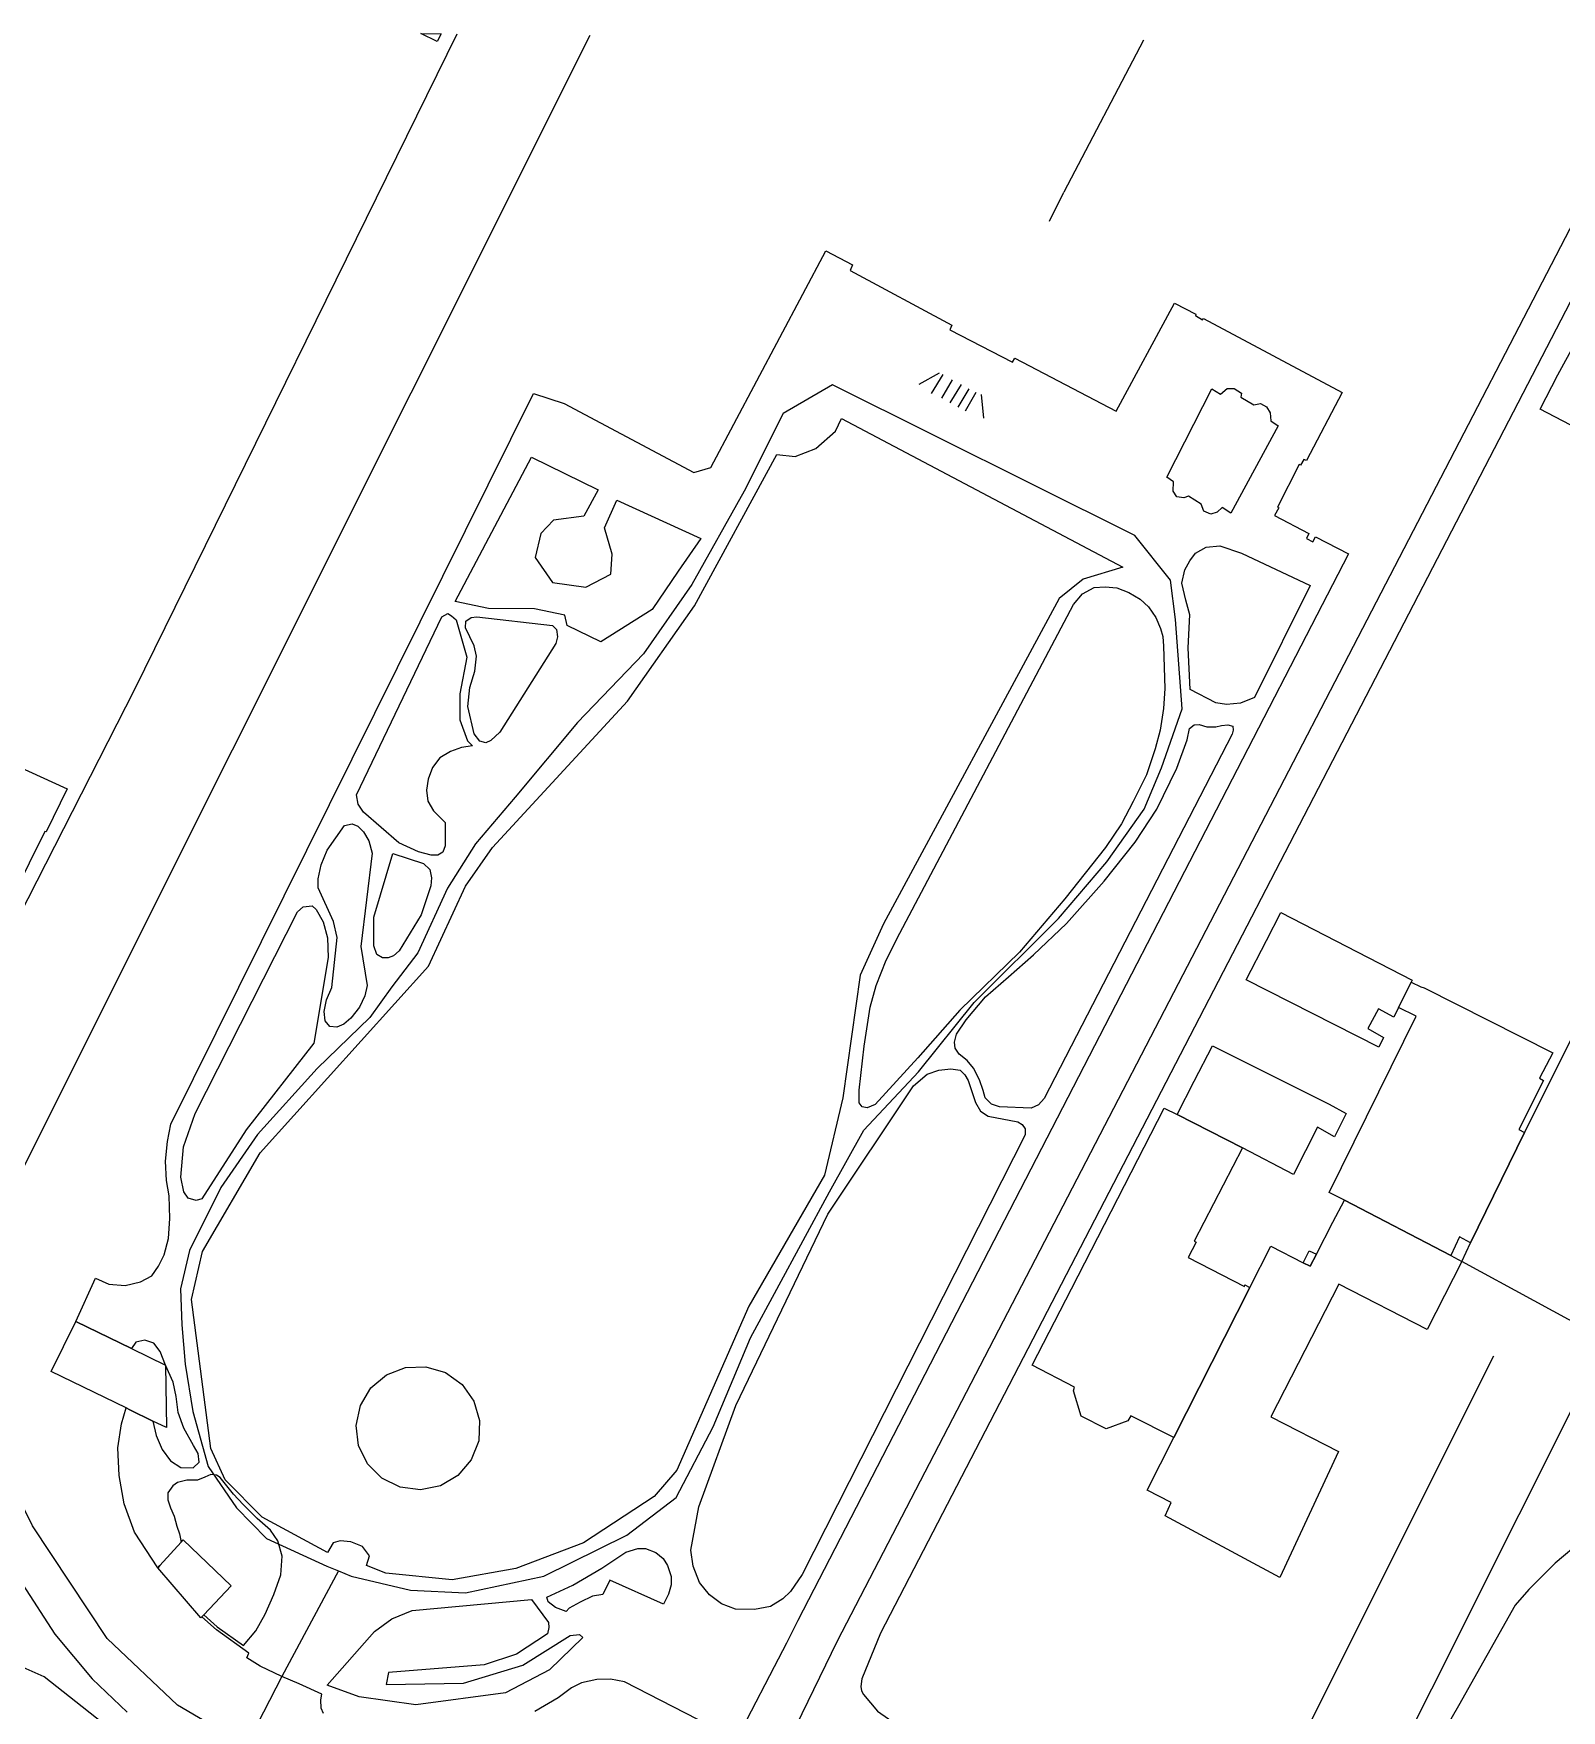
# Model space of a CAD drawing. Header units: millimetres. Extents: x 0 to 1122, y 0 to 907.
# Drawn here: x 376.1 to 577.4, y 682.4 to 903.2 of the extents above; entities that cross this region are included whole.
import ezdxf

# ---------------------------------------------------------------- set-up
doc = ezdxf.new("R2010")
doc.units = ezdxf.units.MM

msp = doc.modelspace()

# ---------------------------------------------------------------- linework, layer by layer
at = {"layer": 'buildings'}
for points in [[(427.1173, 903.1659), (429.7852, 903.1419), (429.2845, 902.1271), (427.1173, 903.1659)], [(574.5477, 853.6995), (576.912, 858.2349), (579.2309, 862.5005), (589.2128, 857.5934), (592.4315, 855.9618), (597.8156, 853.1274), (592.4875, 844.3788), (574.5477, 853.6995)], [(355.1529, 780.931), (364.3705, 798.9998), (369.2723, 808.833), (380.5555, 803.7181), (377.7566, 798.0406), (377.6035, 798.1072), (373.4648, 789.7395), (373.6426, 789.6819), (369.9294, 782.149), (366.5604, 775.2932), (360.4467, 778.3208), (355.1529, 780.931)], [(535.8223, 778.551), (538.5124, 783.7636), (540.3955, 787.4181), (557.7184, 778.5314), (557.5744, 778.2439), (555.9157, 774.9321), (555.2711, 773.652), (553.2524, 774.7604), (551.8826, 772.1356), (553.9438, 770.971), (553.3116, 769.7094), (535.8223, 778.551)], [(546.7528, 750.5727), (558.2168, 773.7933), (555.9157, 774.9321), (557.5744, 778.2439), (558.8417, 777.6641), (559.2953, 777.5202), (576.2522, 768.9351), (574.458, 765.5966), (575.0271, 765.312), (571.7542, 758.8558), (572.5129, 758.4577), (565.3871, 743.9479), (563.9616, 744.7062), (562.7839, 742.2567), (548.7723, 749.5575), (546.7528, 750.5727)], [(526.7372, 760.8161), (528.9899, 765.2314), (531.386, 769.8783), (546.7835, 762.2016), (548.9915, 760.9611), (547.464, 757.8904), (545.2254, 759.1499), (542.0775, 752.9256), (535.3656, 756.4429), (526.7372, 760.8161)], [(507.6425, 727.8148), (512.8229, 737.8785), (525.0483, 761.6699), (526.7372, 760.8161), (535.3656, 756.4429), (529.0036, 744.1721), (529.2359, 744.0209), (528.1849, 741.9896), (535.6197, 738.1956), (535.6645, 738.3909), (536.3254, 738.0588), (526.3248, 718.3194), (520.627, 721.1381), (520.2649, 720.5171), (517.3784, 719.4434), (514.0923, 721.113), (513.0772, 724.4487), (513.2108, 724.9507), (507.6425, 727.8148)], [(522.8078, 711.381), (526.3248, 718.3194), (536.3254, 738.0588), (539.0974, 743.4944), (543.3622, 741.2849), (544.2622, 740.8762), (545.1124, 742.4526), (547.277, 746.645), (548.7723, 749.5575), (562.7839, 742.2567), (564.234, 741.4983), (559.7028, 732.5096), (548.0581, 738.4753), (539.1046, 721.0095), (548.0016, 716.4382), (540.255, 699.8841), (525.15, 707.9775), (525.959, 709.7593), (522.8078, 711.381)], [(543.3622, 741.2849), (544.1511, 742.8806), (545.1124, 742.4526), (544.2622, 740.8762), (543.3622, 741.2849)], [(378.4075, 726.9926), (381.6757, 733.5791), (388.9896, 730.0189), (393.4882, 727.8352), (393.5985, 719.6063), (391.8358, 720.4701), (388.8, 721.9417), (388.2982, 722.1885), (378.4075, 726.9926)], [(392.4609, 701.1385), (392.7527, 701.462), (395.5344, 704.5306), (395.7951, 704.8171), (402.1522, 698.7589), (398.5341, 694.9617), (398.2549, 694.6754), (398.1308, 694.546), (392.4609, 701.1385)]]:
    msp.add_lwpolyline(points, dxfattribs=at)
at = {"layer": 'minor_roads'}
for points in [[(373.7997, 751.8579), (378.7515, 761.7744), (449.4338, 902.9656)], [(522.3059, 902.3116), (511.8151, 882.292)], [(587.8445, 895.5588), (584.4016, 888.8684), (583.3026, 886.7379), (481.977, 691.4901), (474.9874, 677.119), (472.9177, 671.8635)], [(472.9177, 671.8635), (455.3333, 671.5185), (428.8437, 671.4306), (425.0418, 671.791), (414.3401, 673.928), (405.1116, 677.1979), (404.1147, 677.7659), (395.083, 683.0748), (385.7934, 691.8337), (375.9745, 706.6729), (372.5881, 713.5709), (363.6733, 729.1288)], [(568.4068, 729.0303), (541.4775, 675.1425), (542.2391, 671.6507), (539.7303, 666.7812), (535.5838, 657.5188)]]:
    msp.add_lwpolyline(points, dxfattribs=at)
at = {"layer": 'parks'}
for points in [[(381.6757, 733.5791), (384.2721, 739.2958), (386.0167, 738.4787), (388.1732, 738.3381), (390.1813, 738.7953), (391.7008, 739.6109), (392.548, 740.8426), (393.2992, 742.3454), (393.9026, 744.5018), (394.0676, 747.128), (393.984, 750.1293), (393.6149, 752.1453), (393.4781, 754.7091), (393.7471, 757.2691), (394.1858, 759.5668), (441.9422, 855.7576), (445.9876, 854.4632), (463.0746, 845.3547), (465.3303, 846.0053), (480.4631, 874.5601), (483.9932, 872.702), (483.6792, 871.9593), (497.0889, 864.7569), (496.8193, 864.1723), (505.0489, 859.9052), (505.373, 860.4054), (518.7174, 853.4553), (526.3815, 867.6713), (529.2207, 866.2201), (529.1452, 866.0251), (530.0807, 865.4762), (530.2358, 865.6239), (548.4667, 855.8904), (543.7824, 846.959), (543.4391, 847.0739), (543.0145, 846.3323), (542.8061, 846.3994), (539.9774, 840.8059), (540.1423, 840.6926), (539.5862, 839.6912), (544.1141, 837.349), (543.7701, 836.6905), (544.6388, 836.2261), (544.9827, 836.8753), (549.3027, 834.656), (476.8008, 694.2016), (475.268, 691.2336), (473.6664, 688.1264), (470.0129, 681.0681)], [(525.3827, 844.7574), (531.3023, 856.3893), (532.4516, 855.6801), (533.3311, 856.4177), (534.2532, 856.4187), (535.2376, 855.8322), (535.1284, 855.302), (536.8587, 854.2708), (537.7086, 854.4495), (538.5285, 854.0228), (538.9824, 853.2267), (539.0897, 852.1728), (540.0737, 851.5303), (533.8048, 840.0227), (532.6619, 840.7691), (532.0233, 840.1598), (531.1786, 839.8692), (530.2419, 840.297), (529.8994, 841.176), (528.2307, 842.2346), (527.6387, 842.0256), (526.6873, 842.1832), (526.2327, 842.8955), (526.287, 844.153), (525.3827, 844.7574)], [(396.904, 736.489), (398.344, 742.8032), (405.9482, 755.7802), (428.1458, 780.3669), (433.011, 790.9179), (436.5727, 795.9829), (454.3271, 815.261), (463.1567, 827.8264), (474.0133, 847.735), (476.4391, 847.4802), (479.1656, 848.5273), (481.731, 850.8058), (482.533, 852.4946), (519.5961, 832.8914), (514.3508, 831.3172), (511.2235, 828.7548), (488.0882, 785.9591), (484.9784, 779.1941), (482.7245, 763.0193), (480.2848, 752.8471), (470.325, 735.6048), (460.8362, 714.0159), (457.8664, 710.5297), (448.5663, 704.454), (439.6405, 701.0493), (431.2545, 699.5593), (422.5089, 700.458), (419.9605, 701.45), (420.3593, 702.723), (419.4545, 703.9705), (417.9107, 704.5528), (416.486, 704.7147), (415.5799, 704.4433), (414.8369, 703.1734), (406.2296, 707.8261), (401.3373, 712.7156), (399.4566, 716.8512), (396.904, 736.489)], [(431.6451, 828.3615), (441.7194, 847.3918), (450.4773, 843.1012), (448.6017, 839.6051), (444.6075, 839.0819), (442.9137, 837.336), (442.1659, 834.1652), (444.4538, 830.874), (448.8437, 830.2847), (452.1355, 831.9976), (452.3129, 834.633), (451.311, 838.0618), (452.9422, 841.7185), (463.9985, 836.6711), (461.0033, 832.3931), (457.6014, 827.3359), (450.8506, 823.0916), (446.4006, 825.2003), (446.087, 826.5636), (442.1051, 827.4008), (436.0322, 827.4554), (431.6451, 828.3615)], [(527.3473, 830.7904), (527.7687, 832.5385), (528.4186, 833.7254), (529.1472, 834.7625), (530.5864, 835.5416), (532.352, 835.6935), (535.2143, 834.7546), (544.2737, 830.48), (536.9246, 815.7394), (535.1104, 814.9729), (533.2404, 814.8313), (531.8223, 815.0397), (528.4634, 816.8031), (528.1867, 822.2754), (528.4349, 826.6434), (527.8928, 828.5585), (527.3473, 830.7904)], [(484.8519, 762.3852), (484.8727, 764.0157), (485.5092, 769.8525), (486.3052, 774.9797), (487.0807, 777.8241), (488.4079, 781.176), (490.2162, 784.71), (513.079, 827.974), (514.3026, 829.3794), (515.8164, 830.2324), (517.2555, 830.3127), (518.822, 830.1961), (520.3715, 829.5579), (521.8883, 828.7056), (522.9671, 827.6709), (523.9259, 826.2925), (524.5584, 824.8425), (524.8498, 823.759), (524.9371, 822.5189), (525.1326, 816.9169), (524.9614, 814.2813), (524.5242, 811.4525), (523.8627, 808.9892), (522.6949, 805.5799), (520.9356, 802.0268), (519.4217, 799.1051), (517.3162, 796.0118), (511.9379, 789.2205), (505.9858, 782.2015), (498.104, 774.5568), (492.6015, 768.3165), (486.9768, 762.1611), (485.9093, 761.7048), (485.2466, 761.8412), (484.8519, 762.3852)], [(418.661, 802.9371), (429.8937, 826.3645), (430.6904, 826.786), (431.1734, 826.4927), (431.7832, 825.9468), (433.1897, 821.0328), (432.2614, 816.2422), (432.2549, 812.7852), (433.2691, 810.0365), (433.9084, 809.3599), (432.4681, 809.1492), (431.0126, 808.6218), (429.6034, 807.7773), (428.6455, 806.5186), (428.0845, 804.9768), (427.8749, 803.5437), (428.0587, 802.107), (428.8033, 800.8331), (430.3199, 799.2726), (430.317, 796.2162), (430.0268, 795.3895), (429.3593, 794.9949), (428.4616, 794.9657), (426.8119, 795.3998), (424.2349, 796.6157), (419.5868, 800.6271), (418.8711, 801.6959), (418.661, 802.9371)], [(433.0278, 824.9013), (433.0542, 825.777), (433.741, 826.2833), (434.5161, 826.3415), (444.4459, 825.2179), (444.9758, 824.6726), (445.115, 823.7396), (444.9224, 822.8374), (437.5147, 811.1724), (436.3492, 810.0834), (435.6827, 809.7912), (434.8852, 809.9754), (434.138, 810.9606), (433.3222, 814.574), (433.5596, 817.0506), (434.2244, 819.1971), (434.4388, 821.1613), (434.1684, 822.5428), (433.0278, 824.9013)], [(497.4392, 770.351), (497.6762, 771.4111), (498.9718, 773.3004), (501.4886, 776.3248), (504.512, 778.9533), (507.8331, 781.8681), (512.1548, 785.9945), (517.1349, 791.5686), (521.2137, 796.7129), (524.0679, 801.0389), (526.6921, 806.4385), (528.0594, 810.1535), (528.3864, 811.6601), (529.0116, 812.1391), (529.6391, 812.1986), (530.6751, 811.8725), (531.8369, 811.8714), (532.6009, 812.0695), (533.4313, 812.1273), (534.0813, 811.9444), (534.126, 811.4502), (533.9922, 810.9202), (509.2307, 762.9488), (508.4669, 762.0891), (507.535, 761.6875), (503.3562, 761.8275), (502.2898, 762.1912), (501.4612, 763.0186), (501.1994, 763.9808), (500.6958, 765.4017), (499.935, 766.9367), (499.0711, 767.9322), (498.0397, 768.7615), (497.5061, 769.5863), (497.4392, 770.351)], [(413.5836, 790.6641), (413.6066, 791.8566), (413.986, 793.7168), (414.7779, 795.6386), (417.0875, 798.8699), (418.0733, 799.1126), (418.8203, 798.789), (419.5638, 798.0742), (420.2783, 796.8564), (420.7003, 795.2591), (419.2124, 782.9352), (420.0395, 777.84), (419.7505, 776.4635), (419.0301, 774.9698), (417.8858, 773.5078), (416.9997, 772.7144), (416.0617, 772.3129), (415.153, 772.4422), (414.5141, 773.1654), (414.4085, 774.4057), (414.699, 775.9499), (415.3959, 777.565), (416.082, 784.1282), (415.6338, 786.2381), (413.5836, 790.6641)], [(420.944, 786.8146), (423.4351, 795.1786), (427.4744, 793.875), (428.3033, 793.0848), (428.5147, 791.9927), (428.4317, 790.9591), (427.1555, 787.1315), (424.2606, 782.3959), (423.5232, 781.741), (422.8321, 781.449), (422.0576, 781.456), (421.3178, 781.9006), (420.9163, 783.0597), (420.944, 786.8146)], [(395.5, 752.5943), (395.8433, 756.5887), (397.4073, 760.9728), (410.8811, 787.5016), (411.6186, 788.1752), (412.8124, 788.3042), (413.3488, 787.8055), (414.2505, 786.2226), (414.809, 784.0744), (414.9149, 781.5016), (413.0063, 770.2438), (404.1006, 758.8159), (398.2833, 749.7085), (397.5437, 749.5008), (396.4523, 749.8089), (395.925, 750.6429), (395.5, 752.5943)], [(548.7814, 662.2365), (583.2835, 731.1332), (564.234, 741.4983), (565.3871, 743.9479), (572.5129, 758.4577), (588.0487, 789.497), (589.6142, 788.5884), (609.0645, 779.0585), (606.1962, 773.8381), (617.6879, 767.9578), (620.8224, 774.7506), (641.3208, 764.1771), (638.1851, 757.2538), (647.9488, 751.9761), (643.9348, 743.7561), (592.679, 640.2523), (571.6819, 650.7745), (548.7814, 662.2365)], [(462.7024, 703.4789), (463.7616, 709.1535), (468.6092, 722.5374), (480.7428, 747.718), (492.0271, 764.5943), (493.8297, 766.125), (495.359, 766.6517), (496.9345, 766.8612), (498.1867, 766.6542), (498.7591, 766.0527), (499.2072, 765.2939), (500.1833, 762.4151), (500.8616, 761.2815), (501.8636, 760.5923), (505.7729, 759.8769), (506.3474, 759.499), (506.7482, 758.955), (506.7348, 758.1444), (477.3471, 700.2722), (475.8149, 698.0403), (474.7917, 697.0524), (473.2026, 696.0324), (471.0907, 695.6507), (468.5708, 695.7013), (466.7207, 696.4168), (465.1268, 697.5866), (463.8259, 699.2197), (463.0152, 701.3515), (462.7024, 703.4789)], [(414.3201, 681.9511), (414.0008, 682.6808), (413.9368, 683.7623), (414.0973, 684.525), (411.1032, 685.8472), (408.7947, 686.8464), (405.973, 688.2043), (404.2002, 689.3011), (404.4698, 689.8951), (400.213, 692.9898), (398.2549, 694.6754), (398.5341, 694.9617), (400.2963, 693.3618), (403.7846, 690.9356), (405.3757, 692.8687), (406.606, 695.0195), (407.7669, 697.6461), (408.6998, 700.2095), (408.8633, 702.6587), (408.2976, 704.6952), (407.3388, 706.0829), (405.5641, 707.6551), (403.73, 709.4607), (402.4394, 710.8607), (400.6762, 713.0291), (400.2055, 713.3222), (399.481, 713.4126), (398.6728, 713.0937), (397.7161, 712.6644), (396.29, 712.6679), (395.0826, 712.3899), (394.47, 711.9388), (393.8039, 711.013), (393.7833, 710.1), (394.1489, 709.0531), (394.6121, 707.9307), (394.9754, 706.6322), (395.3167, 705.6228), (395.5344, 704.5306), (392.7527, 701.462), (392.4609, 701.1385), (389.399, 705.8531), (388.0492, 709.5553), (387.3636, 713.2887), (387.1935, 716.9337), (387.6955, 720.1067), (388.2982, 722.1885), (388.8, 721.9417), (391.8358, 720.4701), (392.2798, 718.5745), (393.0501, 716.7319), (394.1371, 715.2498), (395.4935, 714.3337), (397.1532, 714.3281), (397.9403, 715.0385), (397.7787, 716.2047), (397.1795, 717.2444), (395.909, 719.5109), (395.1409, 721.5958), (394.9017, 723.7038), (394.5005, 725.5711), (393.4882, 727.8352), (392.7667, 729.6308), (391.9404, 730.7192), (390.7453, 731.1213), (389.5749, 730.8523), (388.9896, 730.0189), (381.6757, 733.5791)], [(323.4247, 634.0917), (353.9714, 696.2204), (354.4599, 697.2131), (359.7127, 707.7885), (361.4588, 709.1798), (363.2331, 709.6111), (365.2871, 709.6951), (367.4955, 709.1813), (369.1702, 708.1133), (370.7939, 706.1605), (374.6513, 698.988), (378.889, 692.4177), (383.8459, 686.5119), (388.4417, 682.1562)], [(443.7316, 697.2945), (447.1265, 698.8387), (450.952, 701.0966), (454.1369, 703.2205), (455.7149, 703.6908), (456.7293, 703.7096), (458.0891, 703.157), (459.0471, 702.3656), (459.6227, 701.4379), (460.0892, 699.9894), (460.0916, 698.8898), (459.7301, 697.6538), (459.0728, 696.3458), (452.0134, 699.503), (451.1053, 697.6382), (449.7385, 697.4082), (448.1025, 696.6309), (446.6816, 695.8516), (446.2778, 695.38), (444.875, 695.9331), (443.8796, 696.6595), (443.7316, 697.2945)], [(414.8026, 685.702), (421.0134, 692.7559), (423.2845, 694.4314), (425.9808, 695.5347), (441.6879, 696.9867), (443.9351, 693.9474), (443.9781, 693.2668), (443.811, 692.4576), (439.7237, 689.7921), (435.4691, 688.3581), (422.8583, 687.372), (422.555, 685.772), (432.7487, 685.9412), (440.5526, 688.3217), (446.7722, 692.2539), (448.0274, 692.3824), (448.4726, 691.9871), (444.0756, 687.703), (438.2576, 684.671), (426.4774, 683.0904), (418.9997, 684.1733), (414.8026, 685.702)], [(466.7534, 679.5412), (453.9646, 686.1138), (452.0867, 686.4661), (450.3161, 686.4448), (448.2774, 686.0065), (446.9622, 685.3568), (445.2168, 684.0399), (442.1205, 682.2042)]]:
    msp.add_lwpolyline(points, dxfattribs=at)
at = {"layer": 'paths'}
for points in [[(364.8282, 768.609), (389.4642, 816.8511), (431.9285, 903.1227)], [(586.7038, 883.5299), (487.6912, 692.5476)], [(509.9179, 878.442), (511.8151, 882.292)], [(481.3494, 856.9034), (474.8426, 853.1414), (469.7161, 842.9095), (462.8192, 830.6249), (456.4486, 821.4944), (447.7796, 812.4499), (439.5584, 802.6092), (434.3026, 796.4599), (430.6356, 790.6318), (426.7169, 782.1129), (423.2894, 777.6244), (420.4254, 773.5968), (413.4742, 766.9036), (405.601, 758.1874), (400.7867, 751.2421), (396.6547, 742.9302), (395.472, 737.881), (395.6569, 733.155), (396.0588, 727.9612), (397.1094, 721.7458), (399.1156, 714.4781), (402.8225, 709.0309), (406.782, 705.007), (414.7468, 701.3571), (416.2718, 700.7284), (417.9254, 700.0426), (425.7406, 698.2205), (433.0095, 697.8475), (443.3385, 700.0655), (454.2554, 705.4558), (460.767, 710.4197), (465.6452, 719.6941), (470.5519, 731.4468), (480.9473, 750.6327), (485.4896, 758.7919), (492.677, 766.4521), (500.0249, 775.5646), (511.1279, 786.6467), (517.471, 794.0815), (522.3896, 801.0167), (524.6945, 806.4658), (527.4202, 814.2686), (526.5112, 825.9897), (525.8754, 831.1764), (521.1952, 837.0889), (481.3494, 856.9034)], [(492.7468, 856.978), (495.4468, 858.5099)], [(494.4016, 855.7517), (495.9117, 858.2541)], [(495.7363, 855.1527), (497.1597, 857.5813)], [(496.8681, 854.5462), (498.3222, 856.9745)], [(497.914, 853.959), (499.3681, 856.3967)], [(498.8685, 853.4659), (500.2614, 855.932)], [(501.2757, 852.5125), (500.9594, 855.6183)], [(580.1084, 704.7446), (576.5287, 701.7762), (573.0794, 698.2756), (571.2907, 696.2416)], [(416.2718, 700.7284), (408.7947, 686.8464)], [(628.9197, 601.3872), (553.9508, 638.205), (500.7049, 664.4853), (494.6345, 664.8287), (476.1065, 663.4671), (456.3955, 663.1784), (424.3288, 663.6067), (413.149, 665.2168), (400.0562, 670.1056), (388.5707, 678.0457), (377.492, 686.7741), (358.1011, 695.3911), (354.4599, 697.2131)], [(571.2907, 696.2416), (563.7886, 682.9559), (558.5176, 673.7503), (559.1253, 665.433), (568.2376, 660.8598), (584.6289, 665.2507)], [(487.6912, 692.5476), (485.2201, 686.5391), (485.1009, 685.5174), (485.1763, 684.9275), (485.4435, 684.4693), (487.2937, 682.2515), (490.1802, 680.269), (493.2948, 679.2467)], [(408.7947, 686.8464), (406.4163, 682.1341), (404.1147, 677.7659)]]:
    msp.add_lwpolyline(points, dxfattribs=at)
at = {"layer": 'water'}
for points in [[(418.6021, 719.903), (419.1605, 722.5257), (420.5459, 724.8241), (422.6084, 726.5481), (425.1068, 727.5226), (427.7941, 727.6196), (430.369, 726.851), (432.5556, 725.2845), (434.1096, 723.09), (434.8672, 720.53), (434.7448, 717.8475), (433.7634, 715.359), (432.0176, 713.3154), (429.7062, 711.9478), (427.0703, 711.4031), (424.4055, 711.7532), (421.9941, 712.9304), (420.0933, 714.8391), (418.9224, 717.2444), (418.6021, 719.903)], [(432.5556, 725.2845), (434.1096, 723.09), (434.8672, 720.53), (434.7448, 717.8475), (433.7634, 715.359), (432.0176, 713.3154), (429.7062, 711.9478), (427.0703, 711.4031), (424.4055, 711.7532), (421.9941, 712.9304), (420.0933, 714.8391), (418.9224, 717.2444), (418.6021, 719.903), (419.1605, 722.5257), (420.5459, 724.8241), (422.6084, 726.5481), (425.1068, 727.5226), (427.7941, 727.6196), (430.369, 726.851), (432.5556, 725.2845)]]:
    msp.add_lwpolyline(points, dxfattribs=at)

doc.saveas('drawing.dxf')
